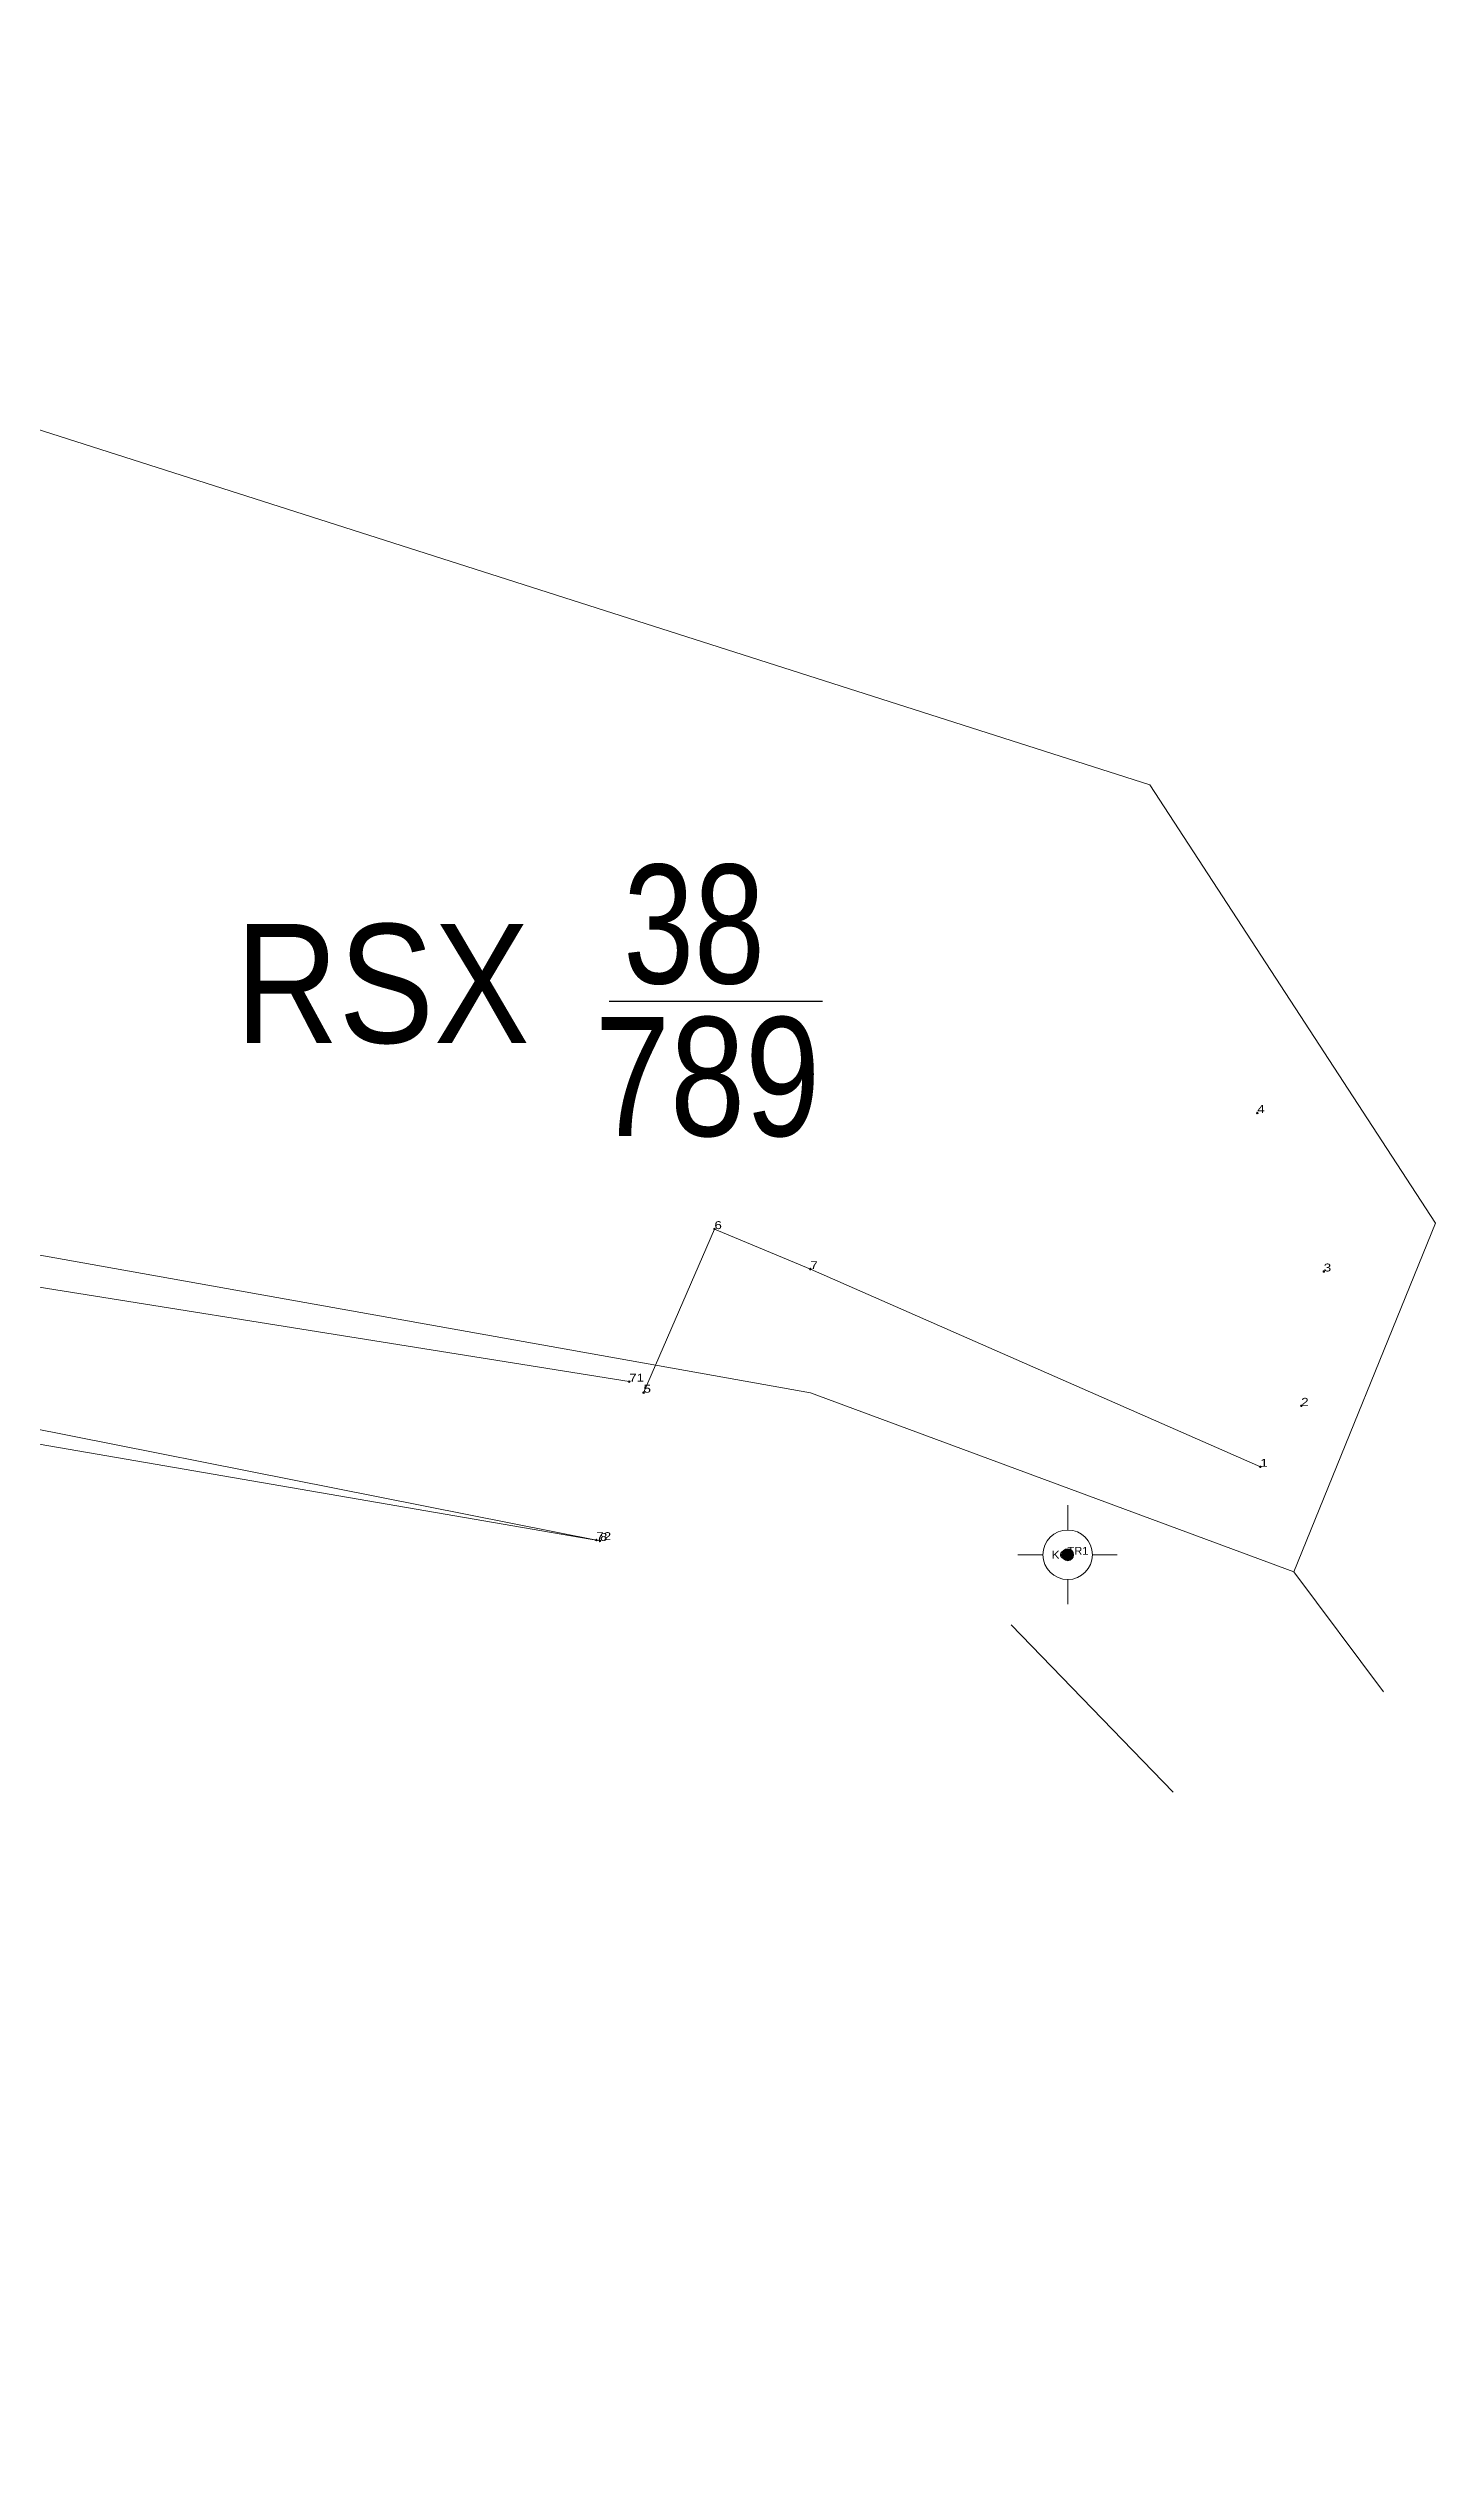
# Model space of a CAD drawing. Header units: metres. Extents: x 551393 to 552892, y 1839057 to 1839313.
# Drawn here: x 552688.5 to 552723.6, y 1839214.1 to 1839275.3 of the extents above; entities that cross this region are included whole.
import ezdxf
from ezdxf.enums import TextEntityAlignment as Align

# ---------------------------------------------------------------- set-up
doc = ezdxf.new("R2010")
doc.units = ezdxf.units.M
doc.header["$LTSCALE"] = 0.08
doc.header["$PDMODE"] = 32
doc.header["$PDSIZE"] = 0.04
for name, color, linetype, lineweight in [('10', 7, 'Continuous', 13), ('23', 7, 'Continuous', 13), ('7', 7, 'Continuous', 13)]:
    doc.layers.add(name, color=color, linetype=linetype, lineweight=lineweight)
doc.layers.add('12', color=7, linetype='Continuous')
doc.layers.add('9', color=7, linetype='Continuous')

msp = doc.modelspace()

# ---------------------------------------------------------------- hatches: boundary and pattern name
at = {"layer": '7'}
msp.add_hatch(color=256, dxfattribs=at).paths.add_polyline_path([(552714.26547, 1839237.08952, 1), (552714.26547, 1839237.38952, 1)])

# ---------------------------------------------------------------- linework, layer by layer
at = {"layer": '10'}
for p, q in [((552723.55, 1839245.61), (552716.34, 1839256.67)), ((552703.56, 1839241.33), (552705.35, 1839245.46)), ((552723.55, 1839245.61), (552719.97, 1839236.81))]:
    msp.add_line(p, q, dxfattribs=at)
at = {"layer": '10', "lineweight": 25}
msp.add_line((552702.69, 1839251.21), (552708.08, 1839251.21), dxfattribs=at)
at = {"layer": '10'}
for points in [[(552716.34, 1839256.67), (552675.67, 1839269.67), (552672.15, 1839271.73), (552666.1, 1839275.26)], [(552705.35, 1839245.46), (552707.77, 1839244.45), (552719.13, 1839239.46)], [(552702.46, 1839237.59), (552669.46, 1839243.28), (552657.69, 1839214.1)]]:
    msp.add_lwpolyline(points, dxfattribs=at)
at = {"layer": '23'}
for p, q in [((552722.24, 1839233.78), (552719.97, 1839236.81)), ((552716.93, 1839231.25), (552712.84, 1839235.47))]:
    msp.add_line(p, q, dxfattribs=at)
for points in [[(552672.62, 1839249.39), (552679.15, 1839248.12), (552678.66, 1839245.68), (552682.25, 1839244.96), (552703.2, 1839241.61)], [(552687.76, 1839244.9), (552707.77, 1839241.33), (552719.97, 1839236.81)], [(552669.46, 1839243.28), (552681.54, 1839242.33), (552681.34, 1839241.78), (552702.46, 1839237.59)]]:
    msp.add_lwpolyline(points, dxfattribs=at)
at = {"layer": '7'}
for p, q in [((552714.27, 1839237.86), (552714.27, 1839238.49)), ((552713.64, 1839237.24), (552713.01, 1839237.24)), ((552715.51, 1839237.24), (552714.89, 1839237.24)), ((552714.27, 1839235.99), (552714.27, 1839236.61))]:
    msp.add_line(p, q, dxfattribs=at)
for radius in [0.625, 0.15]:
    msp.add_circle((552714.26547, 1839237.23952), radius, dxfattribs=at)
for p in [(552719.05, 1839248.39), (552705.35, 1839245.46), (552707.77, 1839244.45), (552720.73, 1839244.39), (552703.2, 1839241.61), (552703.56, 1839241.33), (552720.16, 1839241), (552719.13, 1839239.46), (552702.37, 1839237.61), (552702.46, 1839237.59)]:
    msp.add_point(p, dxfattribs=at)

# ---------------------------------------------------------------- texts
at = {"layer": '10'}
for s, width, p in [('38', 0.8, (552704.835, 1839251.66)), ('789', 0.85, (552705.175, 1839247.81))]:
    msp.add_text(s, height=3, dxfattribs=dict(at, width=width)).set_placement(p, align=Align.CENTER)
at = {"layer": '10', "width": 0.9}
msp.add_text('RSX', height=3, dxfattribs=at).set_placement((552700.68, 1839250.16), align=Align.RIGHT)
at = {"layer": '12', "width": 1.25}
for s, p in [('4', (552719.05, 1839248.39)), ('6', (552705.35, 1839245.46)), ('7', (552707.77, 1839244.45)), ('3', (552720.73, 1839244.39)), ('71', (552703.2, 1839241.61)), ('5', (552703.56, 1839241.33)), ('2', (552720.16, 1839241)), ('1', (552719.13, 1839239.46)), ('72', (552702.37, 1839237.61)), ('8', (552702.46, 1839237.59))]:
    msp.add_text(s, height=0.2, dxfattribs=at).set_placement(p)
at = {"layer": '7', "width": 1.05}
msp.add_text('TR1', height=0.2, dxfattribs=at).set_placement((552714.26, 1839237.24))
at = {"layer": '9', "width": 1.1}
msp.add_text('KC', height=0.2, dxfattribs=at).set_placement((552714.27, 1839237.14), align=Align.RIGHT)

doc.saveas('drawing.dxf')
